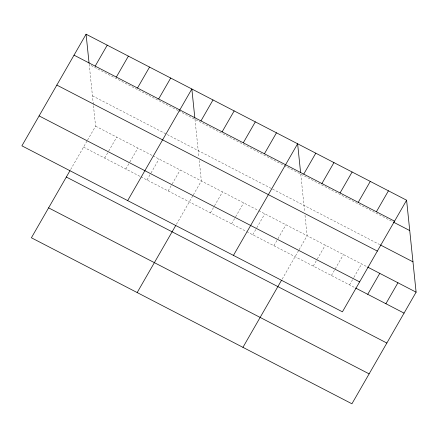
<?xml version="1.0" encoding="UTF-8"?>
<svg xmlns="http://www.w3.org/2000/svg" width="438" height="438" viewBox="0 0 438 438"><rect width="100%" height="100%" fill="white"/><g stroke="black" fill="none" stroke-linecap="round" stroke-linejoin="round"><path stroke-width="0.33" stroke-dasharray="2.19 1.64" d="M70.627 169.555L87.211 140.713M87.545 140.133L95.577 126.171L93.42 105.262M104.687 158.074L108.367 151.674M108.701 151.088L116.732 137.127M125.843 169.03L129.522 162.629M129.856 162.044L137.888 148.082M146.993 179.985L150.677 173.585M151.011 173.005L159.038 159.038M168.148 190.941L171.833 184.54M172.167 183.96L180.193 169.993M176.399 224.338L192.983 195.496M193.317 194.915L201.349 180.949L199.191 160.045M210.459 212.857L214.138 206.451M214.472 205.871L222.504 191.91M231.614 223.813L235.294 217.412M235.628 216.826L243.659 202.865M252.77 234.768L256.449 228.368M256.783 227.787L264.815 213.821M273.925 245.723L277.604 239.323M277.938 238.743L285.97 224.776M282.176 279.121L298.76 250.279M299.094 249.698L307.12 235.732L304.963 214.828M313.241 266.085L316.92 259.685M317.254 259.104L325.286 245.143M331.402 275.497L343.447 254.549M349.568 284.903L353.581 277.916M353.915 277.336L361.613 263.955M178.063 110.579L89.21 64.561L93.349 104.589M178.666 110.891L393.39 222.099M92.44 95.823L271.954 188.8M272.556 189.112L379.664 244.585M95.577 126.171L152.391 155.594M152.993 155.906L258.163 210.377M258.77 210.689L367.663 267.092M83.532 147.113L140.346 176.541M140.948 176.853L246.118 231.324M246.725 231.636L355.015 287.722M300.758 174.127L304.613 211.455M194.987 119.344L198.841 156.678"/><path stroke-width="0.66" d="M86.078 34.213L21.9 145.827L342.423 311.829L406.601 200.221L86.078 34.213L89.073 63.209M95.188 66.122L107.233 45.174M116.344 77.077L128.389 56.13M69.965 170.705L31.399 237.779L351.922 403.787L416.1 292.173L406.601 200.221M137.494 88.033L149.539 67.085M158.649 98.988L170.694 78.041M127.672 200.604L191.849 88.996L194.844 117.992M200.96 120.899L213.005 99.957M222.115 131.86L234.16 110.913M137.171 292.562L175.742 225.488M243.271 142.815L255.316 121.868M264.426 153.771L276.471 132.823M233.443 255.387L297.621 143.779L300.616 172.775M303.742 174.132L315.787 153.185M321.903 183.544L333.948 162.597M242.942 347.339L281.514 280.271M340.069 192.95L352.114 172.003M358.229 202.356L370.274 181.409M376.395 211.762L388.44 190.815M367.728 294.309L379.773 273.361M385.894 303.715L397.939 282.767M74.033 55.161L394.556 221.168M393.39 222.099L409.738 230.569M380.272 244.897L412.963 261.831M56.83 85.082L377.353 251.089M367.663 267.092L416.1 292.173M39.102 115.906L359.625 281.913M355.618 288.04L404.055 313.121M66.33 177.034L386.853 343.042M48.602 207.858L369.125 373.866"/></g></svg>
